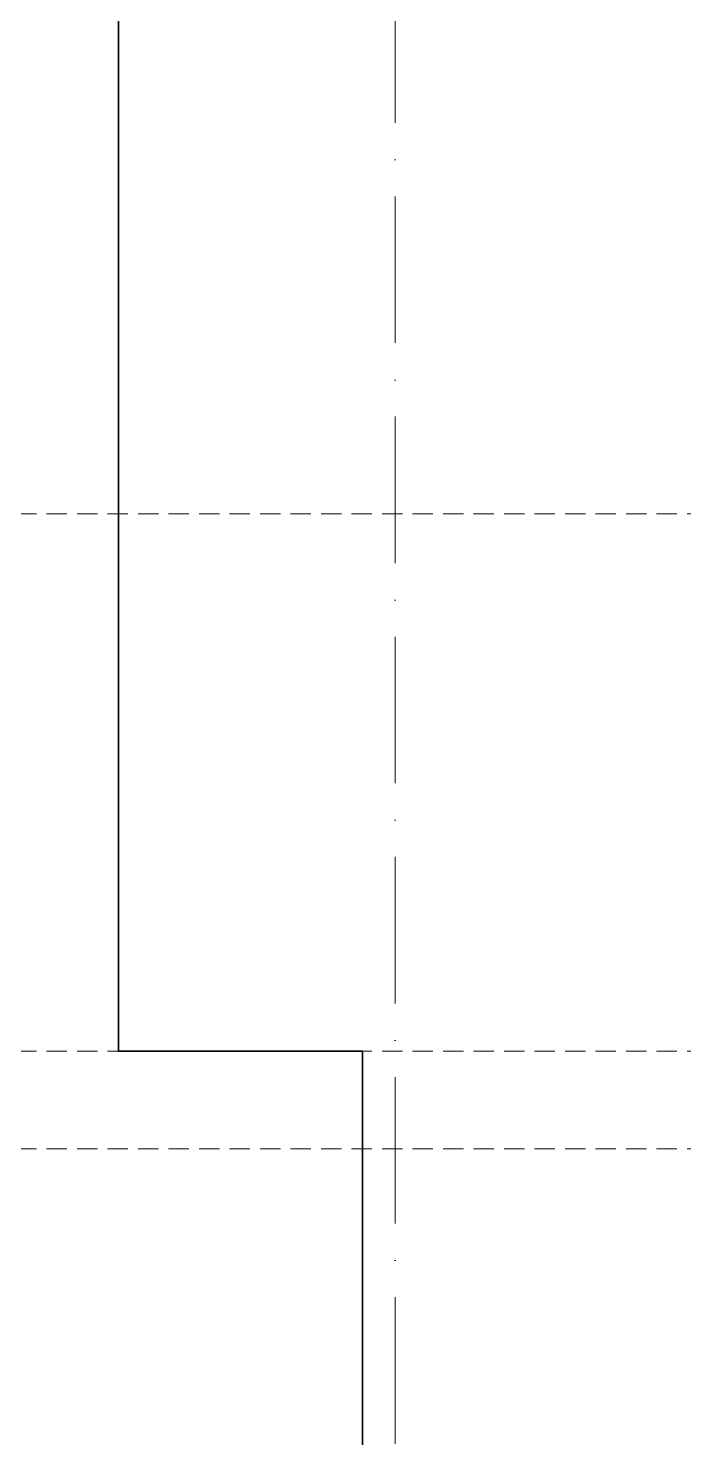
# Model space of a CAD drawing. Header units: inches. Extents: x 10755 to 33653, y -10992 to 10708.
# Drawn here: x 24390.4 to 24551.6, y 1737.5 to 2083.9 of the extents above; entities that cross this region are included whole.
import ezdxf

# ---------------------------------------------------------------- set-up
doc = ezdxf.new("R2010")
doc.units = ezdxf.units.IN
doc.header["$MEASUREMENT"] = 0
doc.linetypes.add('ACAD_ISO10W100', pattern=[18, 12, -3, 0, -3])
doc.linetypes.add('DASHED', pattern=[0.75, 0.5, -0.25])
for name, color, linetype, lineweight in [('centerline', 9, 'ACAD_ISO10W100', 5), ('elevation4', 202, 'Continuous', 35), ('hatch3', 43, 'Continuous', 5)]:
    doc.layers.add(name, color=color, linetype=linetype, lineweight=lineweight)

msp = doc.modelspace()

# ---------------------------------------------------------------- linework, layer by layer
at = {"layer": 'centerline', "ltscale": 3}
msp.add_line((24480.647, 1519.645), (24480.647, 2626.34), dxfattribs=at)
at = {"layer": 'elevation4', "linetype": 'Continuous', "ltscale": 30}
for p, q in [((24412.647, 2402.522), (24412.647, 1832.522)), ((24412.647, 1832.522), (24466.058, 1832.522)), ((24466.058, 1832.522), (24472.625, 1832.522)), ((24472.625, 1832.522), (24472.625, 1676.522))]:
    msp.add_line(p, q, dxfattribs=at)
at = {"layer": 'hatch3', "linetype": 'DASHED', "lineweight": 0, "ltscale": 10}
for p, q in [((25869.923, 1964.522), (24239.427, 1964.522)), ((25869.923, 1832.522), (24239.427, 1832.522)), ((25869.923, 1808.522), (24239.427, 1808.522))]:
    msp.add_line(p, q, dxfattribs=at)

doc.saveas('drawing.dxf')
